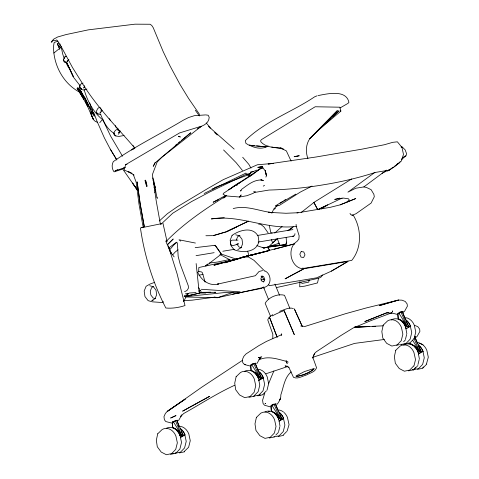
<?xml version="1.0" encoding="UTF-8"?>
<svg xmlns="http://www.w3.org/2000/svg" width="479" height="479" viewBox="0 0 479 479"><rect width="100%" height="100%" fill="white"/><g stroke="black" fill="none" stroke-linecap="round" stroke-linejoin="round"><path stroke-width="0.72" d="M65.779 56.169L64.731 57.025L63.515 59.51L63.515 60.498L64.3 62.12L66.665 62.641M272.802 338.246L272.814 334.126L267.779 319.96L268.09 319.002L269.653 317.601L277.119 337.15L269.653 317.601M296.1 224.364L296.19 226.166L299.141 235.818L298.854 239.135L296.998 241.41A14.334 11.322 80.6 0 0 291.232 256.654A14.334 11.322 80.6 0 0 302.021 268.665L351.736 260.42C362.052 247.745 361.609 228.866 353.304 215.275L350.802 214.718L349.999 213.406M201.15 292.651L201.162 291.693M299.938 281.634L299.68 286.819L304.883 286.113L317.505 282.939L318.619 278.018M277.167 404.276C279.185 401.486 281.155 398.462 280.832 394.876C283.568 387.08 284.454 377.494 291.214 371.86M309.123 279.886L308.793 282.101L302.345 283.394L299.71 282.107M116.589 129.462L114.529 131.378L113.751 133.827L114.194 134.635L115.972 135.653M316.643 131.539L340.838 111.164L339.809 107.194L315.176 106.763L261.408 139.64L260.57 140.802L261.025 142.023C265.923 147.251 273.162 147.52 279.832 147.861M61.378 46.72L60.971 46.846M256.9 363.573L260.301 357.675L260.253 357.364L258.343 357.681L259.672 357.532M281.185 335.264L281.526 333.851L281.323 335.09L281.796 334.593L266.33 341.491L258.816 345.658L246.086 353.885L243.781 356.382L242.362 359.621L242.781 362.717L244.769 364.717M170.518 454.379L175.829 453.23L179.882 449.039L181.517 442.482L180.056 435.423A13.065 10.316 80.6 0 0 166.279 428.292M267.031 390.193L268.659 383.631L267.204 376.835A12.616 9.969 80.6 0 0 258.397 369.249M278.592 431.669L279.82 426.741M279.993 426.041L278.754 419.245M405.444 339.342L406.671 334.414M406.845 333.713L405.569 326.744A13.065 10.316 80.6 0 0 391.199 319.936M414.143 338.575L415.778 332.013L414.323 325.211A12.616 9.969 80.6 0 0 405.509 317.631M417.963 364.501L419.191 359.573M419.37 358.873L418.089 351.903A13.065 10.316 80.6 0 0 403.719 345.096M160.411 224.214L156.238 201.054L152.388 174.578L157.124 162.106L161.884 157.208L201.378 126.228L179.595 132.923L125.618 164.692L124.133 170.093L132.126 173.296M240.937 190.241L240.686 191.121L241.572 189.367C247.517 185.145 253.654 179.721 261.414 179.99L260.851 179.805L263.414 180.685L261.588 179.859M264.779 393.097L262.6 400.21L263.049 403.42L264.468 405.204L270.018 406.785M84.035 87.196L83.705 88.1L84.861 86.753M273.862 370.95L268.569 383.781M265.881 177.074L266.414 175.751L265.27 170.542L266.516 175.823L264.983 170.512L261.648 166.231M236.279 240.105L237.674 236.656L239.931 235.369M67.497 60.54L66.934 61.803L68.898 59.636M51.768 42.194L52.421 40.805L53.468 40.2L54.965 40.859L56.767 39.937M84.28 86.286L84.561 85.681M288.729 367.13L293.483 377.326C297.645 379.338 302.213 376.183 306.219 375.069C309.727 373.039 315.224 372.099 316.565 367.758L312.757 357.166L312.482 358.029L315.164 352.736L316.637 351.556L341.126 335.396L353.203 327.965L371.345 320.445L392.038 312.715M183.607 301.71L186.187 296.531M186.834 295.238L187.804 293.292M155.25 162.339L153.238 166.345L155.088 162.908L190.774 132.761L181.541 140.341M51.253 42.176L53.522 39.242L57.618 37.003L66.126 34.56L88.376 29.848L134.982 24.178L150.101 24.255L151.747 25.441L153.22 27.662L163.159 51.558L170.009 65.857L180.02 84.478L188.6 98.494L199.671 114.583M271.725 213.149L274.072 208.557L277.904 205.234M262.229 275.934L260.863 278.538L262.085 281.496L264.019 281.766M263.456 282.053L264.821 279.443L263.606 276.485L261.019 276.132M286.137 237.656L286.789 245.386L284.67 245.961L286.723 242.087M280.574 398.187L279.389 399.965L280.347 399.073M332.42 116.792L339.012 110.799L310.362 137.958C305.841 143.694 305.416 151.861 307.907 158.531M131.641 150.077L133.09 148.592M400.025 161.788L399.282 162.914L394.582 166.207M401.522 159.531L402.821 157.579L405.683 155.759M58.45 42.727L57.678 43.829L57.797 45.343L58.737 46.397L59.947 46.361L58.725 47.708L59.947 45.972L59.755 43.559M260.869 356.807L259.121 359.268L261.803 356.657M99.758 122.69L101.793 120.265M100.919 111.858L99.86 113.23L102.159 110.529M118.259 134.246L119.786 132.42M176.745 429.867L172.733 427.513L172.386 422.46L175.643 420.514L177.559 420.203L177.206 420.64M178.505 420.634L181.864 414.904L180.727 416.323L183.768 413.461C200.671 404.048 216.963 393.331 234.59 385.296M322.714 274.964L321.014 277.084L318.769 278.209L276.275 287.616M250.99 365.196L254.044 363.453L255.954 363.136L255.6 363.579M271.252 405.905L274.305 404.162L276.221 403.845L275.868 404.288M314.074 368.746C309.392 372.997 302.614 375.53 296.375 376.278M402.258 321.181L398.247 318.834L397.899 313.781L401.157 311.835L403.073 311.518L402.719 311.961M415.245 337.12L415.592 336.677L415 336.629M169.542 249.972L173.721 245.062L176.931 242.152M313.308 355.328L314.619 353.843M310.362 137.958L309.709 138.694L337.378 110.577L310.883 137.431M172.733 254.798L175.206 252.032L178.038 249.828M101.44 110.266L101.015 110.745L101.782 109.901M118.085 128.923L117.66 129.39L117.99 130.306L119.798 131.372L120.223 130.899M119.073 132.156L118.642 132.635L119.798 131.372M155.447 190.403L155.016 190.876L155.789 190.037M154.567 192.402L155.531 191.366M253.75 191.307L255.091 192.366L269.048 190.049A937.038 551.658 60.3 0 0 323.69 184.756A937.038 551.658 60.3 0 0 375.428 172.416L389.367 170.111L389.78 169.668M82.262 83.891L83.047 83.065M133.407 149.286L134.192 148.46M254.092 395.852L258.151 391.66L259.786 385.104L258.486 378.536M262.971 394.379L266.378 390.864M275.82 435.052L278.413 432.369M283.239 435.088L286.64 431.573M287.125 431.07L289.059 424.657L287.472 417.538A12.616 9.969 80.6 0 0 284.047 412.509M403.641 341.725L405.264 340.042M413.976 338.743L410.09 342.76L407.605 343.299M413.736 369.393L415.682 367.381M417.922 365.519L413.862 369.704L408.557 370.86M422.61 367.92L423.586 366.914M426.502 363.902L428.304 357.172L426.843 350.371A12.616 9.969 80.6 0 0 423.424 345.341M426.795 364.046L422.741 368.237L417.431 369.387M167.524 244.661L173.212 238.997L167.566 244.488M278.006 244.086L279.053 243.057M166.56 241.009C184.295 223.028 205.401 208.766 226.771 195.504M81.879 83.214L80.101 84.927L79.478 86.777L79.933 87.891L81.699 89.13L79.478 86.777L79.777 88.226M268.581 246.859L276.79 238.961M173.087 421.346L172.254 422.143L172.608 427.196L177.188 429.885L181.667 435.16L183.08 434.92L176.841 420.49L175.428 420.724L172.572 422.274M251.487 364.285L250.655 365.082L251.002 370.135L255.582 372.824L260.067 378.093L261.48 377.859L255.241 363.429L251.619 364.597L250.786 365.399L251.134 370.453L255.139 372.8M271.755 404.989L270.922 405.791L271.27 410.844L275.85 413.533L280.329 418.802L281.742 418.568L275.503 404.138L271.934 405.282L271.048 406.108L271.395 411.162M398.085 313.595L400.947 312.045L402.354 311.811L408.593 326.241L407.18 326.474L402.701 321.205L398.121 318.517L397.774 313.464M161.118 224.148L172.727 213.227L191.528 201.587L209.131 192.265L246.398 174.23L250.709 173.398L248.044 174.709M274.724 233.099L282.125 226.381M324.732 123.774L330.229 118.786M159.279 220.981L167.399 213.676L177.356 206.754L207.856 188.463L223.268 179.649L257.439 164.752L273.222 163.429L268.168 164.004L315.996 157.004L362.076 149.137L384.433 144.73L392.726 142.329L397.378 141.82L401.995 147.448L403.462 154.352L401.39 160.998L394.888 166.464L389.367 170.111M276.395 239.578L272.611 242.949L271.467 239.632M296.962 212.939L330.271 207.323L340.156 204.85L346.67 202.246L349.245 199.959L348.544 198.827L343.425 198.072L334.725 199.414L339.731 198.108M268.767 317.517L272.677 314.673M274.389 209.281L275.443 208.365M263.402 286.957L261.768 288.346L232.758 294.082M258.409 170.027L253.768 173.799L235.83 185.313L237.512 184.906M175.775 145.083L176.925 144.137M178.655 142.712L179.811 141.766M98.955 107.571L97.68 108.619L96.177 111.769L96.53 112.697L98.201 113.918M80.322 92.561C65.389 84.963 55.851 69.455 53.876 53.025L60.474 47.714M205.341 265.881L207.67 264.055M198.863 271.383L197.683 272.294C201.246 280.233 209.533 286.634 218.544 283.969L217.334 284.173L255.361 275.724L259.037 271.485L262.618 270.557M205.94 265.947L221.286 254.163L215.065 245.302L195.181 247.655M401.707 159.351L406.036 155.831L406.587 153.693L405.162 149.891L402.546 147.263L401.306 146.927M168.979 247.847L176.009 242.566L176.823 242.458L177.434 243.518L178.164 256.385L180.044 263.701L188.283 285.765L188.445 288.047L187.361 290.017A8.873 6.664 51 0 1 184.553 291.543M374.919 172.362L347.928 192.145L355.771 188.229L363.848 186.924L386.505 170.099M287.957 230.71L293.286 226.83M255.475 191.672L253.074 193.372L246.972 195.689L239.68 197.019L225.896 195.911L223.07 194.181L223.561 193.265L235.255 185.475M263.282 186.151L264.486 185.301M387.529 171.147L393.403 167.033M124.546 167.351L121.516 169.44L114.038 171.865C111.876 168.877 111.499 164.878 113.307 161.621C135.479 146.029 160.016 134.192 183.206 120.247L188.582 117.529L194.402 115.667L205.365 114.924M388.631 169.979L382.062 173.302M396.887 164.285L398.654 163.064M321.619 208.946L327.738 204.796L319.056 209.042M257.295 170.799L260.301 168.794L262.995 167.901M223.591 198.096L225.447 196.857M261.959 252.505L246.008 256.253L269.114 250.589L244.901 256.75L262.061 252.451M236.488 184.654L260.301 168.794M235.488 185.385L228.776 189.822L235.812 184.708L240.374 182.158L237.321 184.176M197.396 128.839L201.378 126.228L199.474 127.36M301.117 212.538L313.984 202.425L317.721 209.694L342.108 198.061M287.777 230.722L292.609 227.567M242.524 360.316L201.569 387.325L167.219 411.527L185.283 399.121L167.686 410.946L165.381 413.443L163.968 416.688L164.387 419.778L165.812 421.556L172.278 423.214M351.628 178.978L313.829 202.449L317.721 209.694M296.471 375.722L304.47 371.548L313.17 368.794M275.527 205.862L282.484 201.473M283.748 200.677L285.646 199.48M302.872 267.935L303.943 268.725L285.173 278.796L303.943 268.725L347.94 261.432L331.39 271.138L316.643 277.832L269.366 285.67L268.402 284.532M280.089 203.336L295.842 194.109M331.39 271.138L347.94 261.432M340.066 107.943L347.97 103.386L348.934 102.35C346.167 89.208 327.193 93.83 318.164 95.566M58.989 42.649L58.169 43.116L57.761 44.116L58.594 46.14L59.516 46.385M201.916 126.061C205.742 124.606 209.06 121.642 209.221 117.313L208.203 115.241L205.916 114.936M153.37 286.622L151.675 287.592L150.28 291.04L150.843 295.016L153.148 297.992L155.681 298.674M237.794 249.601L241.033 247.751L242.643 243.781L241.991 239.207L239.344 235.776L235.698 234.8M244.673 371.231A13.065 10.316 80.6 0 1 258.45 378.362L258.51 378.644M258.522 378.715L258.331 378.302A12.616 9.969 80.6 0 0 254.906 373.273M259.313 379.835L263.294 377.56A13.065 10.316 80.6 0 0 258.397 371.201M258.432 380.721L263.426 377.877L263.169 377.5A12.616 9.969 80.6 0 0 259.75 372.47M180.122 435.776L179.93 435.363A12.616 9.969 80.6 0 0 176.512 430.334M180.912 436.896L182.158 436.183M183.409 435.471L184.894 434.621A13.065 10.316 80.6 0 0 179.996 428.262M180.649 437.435L185.026 434.938L184.774 434.561A12.616 9.969 80.6 0 0 181.349 429.531M402.815 312.637L404.563 311.272L407.378 306.219L407.132 303.949L405.252 301.465L401.965 300.171L398.528 300.058L366.243 307.961L345.533 313.703L305.003 326.444L300.722 325.989M405.635 327.091L405.444 326.684A12.616 9.969 80.6 0 0 402.025 321.654M405.803 328.57L407.048 327.858M408.3 327.145L410.407 325.942A13.065 10.316 80.6 0 0 405.509 319.583M406.162 328.756L410.539 326.259L410.287 325.882A12.616 9.969 80.6 0 0 406.863 320.852M415.335 337.797L417.089 336.426L419.903 331.378L419.658 329.109L417.778 326.624L414.491 325.331M278.473 419.209L278.718 419.071A13.065 10.316 80.6 0 0 264.941 411.934M278.784 419.418L278.592 419.011A12.616 9.969 80.6 0 0 275.174 413.982M279.221 420.742L280.975 419.742M282.143 419.077L283.562 418.269A13.065 10.316 80.6 0 0 278.658 411.91M279.125 421.185L283.688 418.58L283.436 418.209A12.616 9.969 80.6 0 0 280.017 413.179M418.592 353.574L420.933 352.239M418.496 354.017L423.065 351.412L422.807 351.041A12.616 9.969 80.6 0 0 419.388 346.012M225.537 195.498L213.149 202.234L218.388 199.689M204.15 193.492L245.925 173.081L246.398 174.23L250.289 176.182M260.953 168.704L262.169 168.063M312.039 186.068L300.321 192.079L279.449 205.353L275.545 206.132M250.451 172.763L256.582 170.165L257.953 170.225M248.445 221.172L226.25 231.83L213.083 235.686L226.459 231.74L248.278 221.208M237.267 226.567L226.459 231.74M249.062 175.877L252.451 174.314M117.672 169.716L115.032 170.901L125.408 167.452M271.88 405.306L280.329 418.802L274.096 404.372M252.038 364.052L253.696 363.345M399.157 312.428L400.258 311.961M272.306 404.755L273.964 404.054M268.114 145.957C262.318 149.699 255.056 148.245 249.314 145.119L250.774 145.263M86.974 89.04L83.568 90.028L80.167 89.07M351.927 215.388L355.999 213.724L371.105 203.09L374.309 196.737L373.859 194.258L371.093 189.654L366.423 187.445L363.848 186.924M346.67 202.246L355.765 198.54L340.156 204.85M163.567 301.806L161.818 302.5L152.52 301.848L148.143 300.674L144.951 296.549L144.173 291.052L146.107 286.28L150.005 284.059L154.711 282.317M64.731 57.025L66.048 56.504M214.287 187.714L248.918 174.572L250.804 173.153L250.649 172.212M279.622 311.326C283.981 310.075 288.783 306.895 293.37 308.512M259.163 168.069L262.54 166.83M317.092 95.8L314.655 96.812C292.13 112.002 264.863 121.193 245.344 140.563L245.901 143.341L248.703 145.053L251.948 145.694L266.102 146.796L261.726 146.358M265.869 373.794L287.394 366.627M312.26 357.514L354.61 343.395L384.451 339.449M185.708 296.98L217.418 297.728L233.111 292.316L240.686 292.513L239.931 291.831L201.318 289.28M279.125 243.284L263.486 248.29M240.38 258.259L213.945 265.246L247.589 255.978L243.362 256.906L224.735 262.833L248.876 255.696M258.977 359.801C268.426 355.376 278.347 359.394 287.693 361.711L288.16 362.208M141.497 227.651L140.431 227.968C144.454 255.864 152.945 282.915 165.836 307.997C172.159 308.638 178.954 307.554 185.008 305.548L177.104 273.844L168.273 245.793M142.676 227.423L141.784 227.687L161.627 223.651L160.393 223.825M274.126 249.29L294.795 243.829M244.901 256.75L294.753 243.751M284.664 245.943L286.789 245.386M243.134 257.343L226.268 261.546L198.815 267.527L198.695 271.575L201.348 271.862L202.372 272.641L205.102 282.095M203.06 274.383L198.995 275.215M263.504 252.116L265.665 251.613M205.808 293.034L199.935 293.04L184.098 296.633M184.906 296.429L199.935 293.04M228.711 260.917L233.165 259.923M217.418 297.728L265.162 287.095C272.072 284.73 271.318 273.808 265.109 270.994M199.282 291.148L200.713 290.837M184.265 295.495L187.151 294.872L189.313 293.022L196.013 292.573M396.606 345.233L399.432 344.617M400.845 344.311L401.21 344.233M400.743 344.581L406.054 343.431L410.108 339.24L411.742 332.683L410.287 325.882M404.779 343.916L406.192 343.611M253.631 396.205L258.935 395.049L262.995 390.858L264.63 384.302L263.169 377.5M248.918 397.319L254.223 396.169M257.666 395.534L260.486 394.918M257.792 395.852L263.103 394.696M413.269 369.74L418.574 368.591L422.634 364.399L424.268 357.843L422.933 351.101A13.065 10.316 80.6 0 0 418.035 344.742M172.506 453.607L173.919 453.302M175.332 452.99L175.697 452.912M175.23 453.266L180.541 452.11L184.595 447.919L186.229 441.363L184.774 434.561M184.205 451.523L188.63 447.254L190.265 440.692L188.81 433.896A12.616 9.969 80.6 0 0 178.553 426.28M179.397 452.912L184.702 451.757M273.892 436.908L279.203 435.758L283.257 431.567L284.891 425.011L283.436 418.209M269.18 438.028L274.491 436.878M278.06 436.555L283.364 435.405M229.83 259.468L217.61 262.031L209.437 263.025M248.379 255.636L254.78 254.373M214.209 245.482L215.263 245.266L221.478 254.133L237.027 259.373M250.786 171.895L253.098 171.428M124.097 135.473L119.085 136.401L115.523 136.012L114.583 135.198L113.87 133.24M249.517 255.552L253.319 254.792M153.214 300.255L151.795 300.537L155.04 298.686L156.645 294.717L155.998 290.142L153.346 286.711L149.699 285.735M143.706 226.824L144.335 226.699L140.155 203.539L137.126 181.864L140.06 203.491L144.233 226.651M143.61 226.842L144.335 226.699M125.618 164.692L127.049 164.417M261.941 166.638L257.792 167.393L262.163 166.692M198.743 291.034L200.833 290.651M214.778 297.16L192.067 300.177L183.517 300.626M145.58 180.236L144.951 180.338L146.622 186.313L147.197 186.253L145.58 180.236L146.622 186.313M233.213 208.575C246.505 204.898 259.774 211.407 272.94 212.724L268.635 212.215M258.157 242.069L293.831 236.111M57.803 41.224L54.301 42.439L54.055 42.936L53.397 47.301L53.876 53.025M257.229 235.506L292.909 229.591M196.067 255.672L214.131 252.678M222.807 251.241L234.369 249.325M260.798 279.946L264.474 279.341M388.541 312.577L386.457 312.919L364.878 321.517L386.457 312.919L391.888 313.009M417.251 343.204L414.88 336.971L421.119 351.4L419.706 351.634L415.227 346.365L410.641 343.677M285.777 244.757L267.557 247.176L269.599 250.295M285.664 244.805L267.557 247.176L269.551 250.11M243.362 256.906L242.727 256.983L248.439 256.978L253.942 260.289L264.803 271.18M236.997 293.22L239.949 292.849M296.77 226.292C267.863 230.447 240.153 214.341 211.329 218.915L224.286 217.717M185.714 296.603L223.453 292.681L233.111 292.316M270.904 246.11L285.58 244.619M233.866 259.869L235.255 259.768M262.803 247.679L268.072 247.35M354.298 327.175L383.002 325.834M298.106 212.736L286.011 213.269L271.551 212.496M355.256 327.127L369.429 326.57M372.411 326.45L375.392 326.331L372.476 326.45M354.28 327.187L369.566 326.57M200.324 292.435L215.789 292.304L214.317 292.31M204.814 292.424L210.754 292.28L199.18 292.358L196.139 263.564M205.904 235.74L212.538 235.656M237.991 240.099L232.147 240.165L230.932 240.859L230.333 242.344L230.579 244.051L231.567 245.332L232.932 245.697L238.524 243.871L237.596 243.625M258.696 224.226L260.612 224.22L263.887 226.896L268.108 232.878M202.539 292.358L210.634 292.322M212.143 188.792L214.011 188.804M245.493 364.597L244.206 364.495L250.679 366.154M397.792 314.529L391.325 312.877M214.915 297.196L218.628 297.531M252.229 145.406L254.421 145.628M256.612 145.844L260.265 146.209M268.671 212.173L270.833 212.419M287.897 366.291L285.041 365.932L288.969 367.279M185.565 293.346L188.445 293.729M283.646 149.059L271.737 147.053M281.526 148.047L280.173 147.819L286.358 150.885L291.1 161.112M214.095 297.172L216.089 297.507M195.426 243.051L179.026 239.799L180.607 241.093M401.151 146.981L402.546 147.263L401.222 146.987M272.126 232.98L270.773 232.686L269.396 225.747M155.382 187.415L154.46 187.163L154.034 187.636L155.25 189.367M241.679 247.739L239.147 247.062L236.842 244.08M78.975 88.998L84.34 97.441L78.975 88.998L77.161 88.465L77.802 87.501L80.921 91.285L90.118 108.482M256.876 245.619L264.384 248.188M130.066 172.416L128.109 171.644L134.078 175.075M97.471 122.325C92.531 121.277 92.13 115.673 90.274 111.876L93.309 119.445L85.22 101.051M78.622 91.537L79.795 92.082M405.444 326.684L405.623 327.025M417.904 342.473L423.292 345.024M422.807 351.041L422.987 351.382M417.969 351.843L418.221 352.215L417.969 351.843A12.616 9.969 80.6 0 0 414.551 346.814M269.186 411.461L269.683 411.701M179.93 435.363L180.11 435.704M412.108 369.387L413.401 370.057M262.935 287.496L264.24 288.184M219.897 254.457L230.998 260.402M410.772 343.994L415.353 346.676L419.838 351.951L421.251 351.718L419.335 348.023M271.97 411.497L275.407 413.509M114.271 133.378C106.985 129.36 103.5 121.331 100.47 114.116L100.847 114.427C99.339 114.194 96.92 114.523 96.638 112.457M234.183 149.113L211.55 129.096L206.227 123.001M103.111 120.169C93.507 112.553 87.495 101.356 84.154 89.729M101.243 109.23L100.027 107.5M214.574 132.473L217.274 135.018M223.579 149.969L236.177 162.71L242.452 170.476M118.056 129.252L115.661 126.881L115.433 125.594M79.382 89.651L80.921 91.285L88.89 105.913L84.897 97.8L92.543 114.122L91.094 110.763M208.431 126.282L210.359 128.372M242.697 157.262L248.811 164.315L250.984 168.099M402.833 321.517L407.312 326.792L408.725 326.558L405.857 321.02M255.714 373.141L260.199 378.41L261.606 378.176L258.744 372.638M275.982 413.844L280.46 419.119L281.874 418.886L279.964 415.191M177.32 430.202L181.798 435.471L183.212 435.237L181.206 431.304M261.69 276.599L264.57 279.999M134.916 148.143C116.259 126.456 95.878 106.051 81.107 81.286L72.479 67.509L59.659 43.757M60.468 47.313L61.605 48.75L62.653 53.864L64.294 58.815M195.306 110.254L199.42 115.936M70.748 70.245L68.132 66.892L65.773 62.228M174.164 256.882L170.332 251.972L165.734 241.009L167.099 241.769L162.98 223.37M57.055 40.236L58.264 41.793M80.418 86.154L73.586 77.37L66.761 62.647L73.185 76.418L66.815 62.947M198.629 287.783L199.935 289.567M64.677 61.138L65.449 62.222L64.09 61.031L63.515 59.51M137.443 190.145L122.349 168.536M137.078 189.576L132.497 183.05L137.162 189.738M122.51 156.208L110.685 136.216L102.626 119.403M78.796 90.83L77.161 88.465L84.047 99.41L78.796 90.83L87.657 106.212L86.136 102.961M93.77 112.637L97.015 121.283L104.338 137.814L110.266 149.137L116.81 159.914M109.182 118.612L110.386 120.397M398.785 312.955L407.18 326.474L400.947 312.045M412.838 340.575L419.706 351.634L414.036 338.515M251.667 364.579L260.067 378.093L253.828 363.663M173.272 421.64L181.667 435.16L175.428 420.724M110.266 149.137L116.786 159.872M133.072 145.562L134.551 148.095M418.305 345.97L421.119 351.4M279.868 414.952L281.742 418.568M169.332 248.924L171.572 253.756L170.332 251.972L170.518 253.355M284.125 310.626L294.304 334.653L284.119 310.631A14.394 2.473 -22.4 0 0 272.347 315.895M153.765 183.888L154.891 186.571M289.879 308.356L284.496 295.292C277.91 293.376 268.42 297.219 265.174 303.303L270.563 316.368M274.916 284.101L279.473 295.142M263.51 287.214L268.629 299.638M90.878 109.667L89.956 107.134L91.016 107.068L89.717 102.913M286.137 360.783L287.166 363.477L286.143 360.801M402.354 311.811L405.252 319.427M275.503 404.138L277.874 410.371M255.241 363.429L256.822 367.585M257.349 368.968L258.139 371.045M176.841 420.49L179.212 426.723M152.741 177.943L153.765 180.661L156.884 197.522M133.336 174.607L136.168 182.182L138.964 203.91L143.143 227.076M91.279 107.817L94.267 116.169L92.016 109.236M277.299 238.464L279.76 245.386M153.076 179.978L155.441 187.75M247.715 251.247L248.858 255.558M59.408 48.277L59.683 49.433M340.677 110.284L340.838 111.164M157.154 197.12L157.316 198.581M260.253 357.364L260.265 357.843M268.336 411.401A12.616 9.969 80.6 0 1 269.785 411.425M314.008 368.549A9.825 1.688 -22.4 0 1 305.686 373.83A9.825 1.688 -22.4 0 1 295.854 376.081M294.974 233.65A2.922 2.305 80.6 0 1 292.573 236.219M278.658 409.958A12.616 9.969 80.6 0 1 283.46 412.006M409.156 343.964A13.065 10.316 80.6 0 1 410.449 343.443M419.43 343.06A12.616 9.969 80.6 0 1 422.837 344.838M157.723 433.794L156.322 440.219L157.292 446.775L161.195 452.05L166.351 454.733L171.662 453.583L175.715 449.392L177.35 442.836L175.895 436.034A12.616 9.969 80.6 0 0 162.147 429.525L157.723 433.794M236.117 376.734L234.722 383.158L235.686 389.714L239.596 394.989L244.751 397.672L250.062 396.522L254.115 392.331L255.75 385.775L254.295 378.973A12.616 9.969 80.6 0 0 240.542 372.464L236.117 376.734M256.385 417.437L254.984 423.861L255.954 430.423L259.863 435.698L265.019 438.381L270.324 437.231L274.383 433.04L276.018 426.484L274.557 419.682A12.616 9.969 80.6 0 0 260.81 413.167L256.385 417.437M383.236 325.109L381.835 331.534L382.805 338.096L386.715 343.371L391.864 346.054L397.175 344.904L401.234 340.713L402.863 334.156L401.408 327.355A12.616 9.969 80.6 0 0 387.661 320.84L383.236 325.109M395.762 350.269L394.361 356.693L395.331 363.256L399.235 368.525L404.39 371.213L409.701 370.063L413.593 366.04L413.886 366.184L415.521 359.627L413.934 352.514A12.616 9.969 80.6 0 0 400.181 346L395.762 350.269M232.099 235.351L230.171 240.123L230.95 245.619L234.135 249.739C242.733 253.104 256.558 252.427 258.911 241.476L258.181 236.321C252.936 226.172 239.524 230.058 232.099 235.351M392.361 311.009L392.463 311.458L392.361 311.009M301.189 251.583L299.83 254.175L301.046 257.127L303.62 257.474L304.979 254.882L303.764 251.93L301.189 251.583M175.907 415.628L170.722 417.981L175.907 415.628M241.081 195.025L239.494 197.097L241.093 195.049M196.103 403.731L182.619 411.156L209.586 396.355L196.103 403.731M396.786 300.537L379.206 305.662L398.528 300.058L396.786 300.537M297.058 156.142L294.142 156.717L299.273 155.747L297.058 156.142M265.611 403.516L265.15 403.599L265.611 403.516M180.248 136.946L178.457 136.281L180.248 136.946M302.165 326.205L294.363 308.931L302.171 326.205"/></g></svg>
